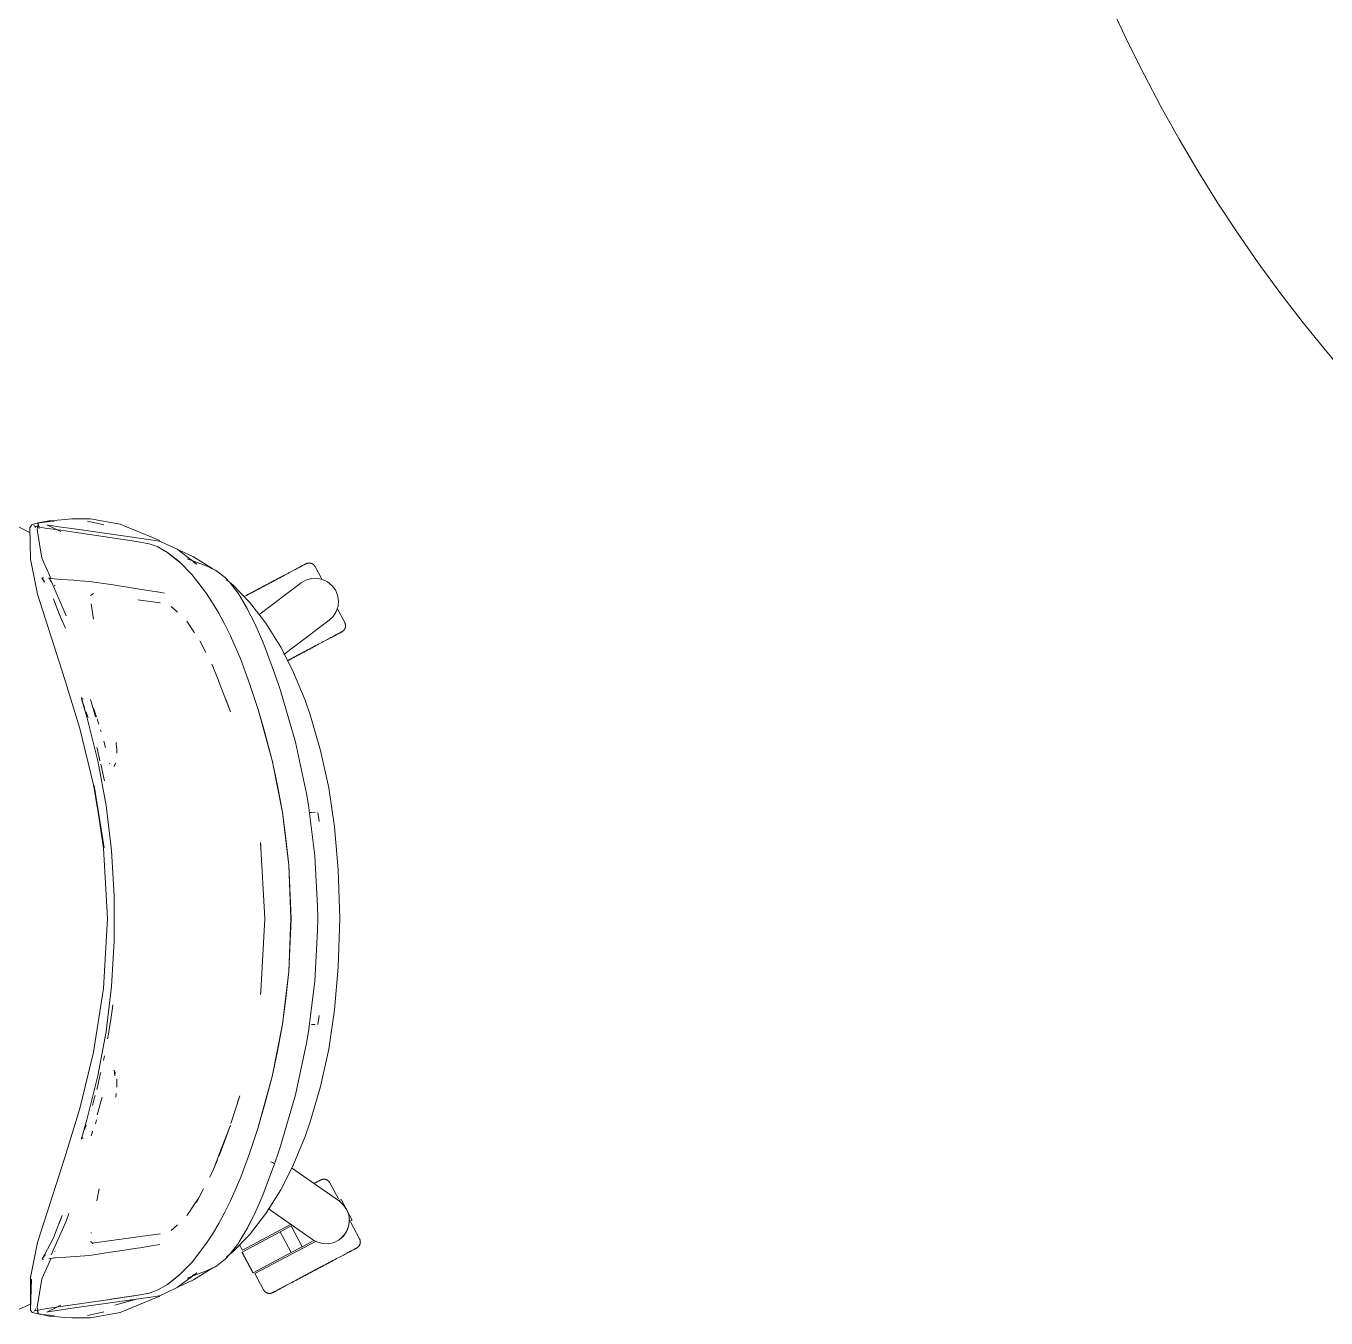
# Model space of a CAD drawing. Header units: millimetres. Extents: x 155927 to 295199, y -4084 to 97293.
# Drawn here: x 166023 to 166801, y 32938 to 33710 of the extents above; entities that cross this region are included whole.
import ezdxf

# ---------------------------------------------------------------- set-up
doc = ezdxf.new("R2010")
doc.units = ezdxf.units.MM
doc.header["$MEASUREMENT"] = 0
for name, color, linetype, lineweight in [('A-DOOR', 4, 'CONTINUOUS', 9), ('G-IMPT', 8, 'CONTINUOUS', 9), ('I-FURN', 8, 'CONTINUOUS', 9)]:
    doc.layers.add(name, color=color, linetype=linetype, lineweight=lineweight)

msp = doc.modelspace()

# ---------------------------------------------------------------- linework, layer by layer
at = {"layer": 'A-DOOR'}
msp.add_arc((167502.45, 34095.61), 910, 180, 270, dxfattribs=at)
at = {"layer": 'G-IMPT'}
for p, q in [((166026.81, 33412.04), (166026.44, 33411.54)), ((166027.35, 33412.36), (166026.81, 33412.04)), ((166027.35, 33412.36), (166029.21, 33412.91)), ((166032.49, 33413.45), (166029.21, 33412.91)), ((166030.81, 33412.85), (166030.13, 33409.27)), ((166032.9, 33413.7), (166030.58, 33413.26)), ((166031.3, 33409.98), (166030.58, 33413.26)), ((166031.3, 33409.98), (166030.81, 33412.85)), ((166032.49, 33413.45), (166033.1, 33413.52)), ((166037.15, 33414.52), (166032.9, 33413.7)), ((166033.1, 33413.52), (166037.79, 33414.04)), ((166035.91, 33412.12), (166044.32, 33408.13)), ((166035.91, 33412.12), (166036.78, 33411.98)), ((166041.8, 33411.15), (166036.78, 33411.98)), ((166037.62, 33414.56), (166037.15, 33414.52)), ((166037.62, 33414.56), (166046.95, 33415.36)), ((166037.79, 33414.04), (166040.38, 33414.25)), ((166046.95, 33415.36), (166050.9, 33415.7)), ((166055.07, 33415.7), (166050.9, 33415.7)), ((166062.04, 33415.68), (166055.07, 33415.7)), ((166060.17, 33414.27), (166069.48, 33412.22)), ((166062.04, 33415.68), (166079.73, 33412.44)), ((166069.48, 33412.22), (166070.06, 33412.07)), ((166079.73, 33412.44), (166083.59, 33410.84)), ((166025.89, 33407.32), (166017.99, 33411.46)), ((166025.83, 33410.51), (166026.44, 33411.54)), ((166026.21, 33391.52), (166025.83, 33410.51)), ((166026.31, 33410.92), (166026.44, 33411.54)), ((166026.31, 33410.92), (166026.41, 33411.47)), ((166026.44, 33411.54), (166026.41, 33411.47)), ((166028.7, 33411.32), (166028.2, 33411.71)), ((166029.3, 33411.15), (166028.2, 33411.71)), ((166029.3, 33411.15), (166028.67, 33411.32)), ((166028.67, 33411.32), (166034.94, 33410.21)), ((166028.7, 33411.32), (166029.02, 33410.78)), ((166029.1, 33410.28), (166029.02, 33410.78)), ((166032.84, 33392.22), (166030.13, 33409.27)), ((166034.94, 33410.21), (166042.79, 33409.1)), ((166041.8, 33411.15), (166043.1, 33410.93)), ((166042.79, 33409.1), (166073.67, 33404.55)), ((166053.76, 33409.49), (166043.1, 33410.93)), ((166053.76, 33409.49), (166100.98, 33402.82)), ((166073.67, 33404.55), (166089.44, 33402.15)), ((166086.96, 33409.45), (166083.59, 33410.84)), ((166103.41, 33402.66), (166086.96, 33409.45)), ((166097.11, 33400.85), (166089.44, 33402.15)), ((166097.11, 33400.85), (166101.9, 33399.1)), ((166100.98, 33402.82), (166103.97, 33402.17)), ((166102.32, 33398.89), (166101.9, 33399.1)), ((166108.15, 33395.6), (166102.32, 33398.89)), ((166107.33, 33400.6), (166103.97, 33402.17)), ((166107.33, 33400.6), (166113.85, 33397.56)), ((166125.56, 33388.62), (166113.85, 33397.56)), ((166115.04, 33396.89), (166123.67, 33392.91)), ((166026.21, 33391.52), (166030.41, 33370.57)), ((166032.84, 33392.22), (166038.45, 33379.87)), ((166108.15, 33395.6), (166115.12, 33390.18)), ((166115.33, 33389.88), (166108.38, 33395.27)), ((166108.38, 33395.27), (166111.76, 33392.68)), ((166115.33, 33389.88), (166111.76, 33392.68)), ((166122.86, 33382.28), (166115.12, 33390.18)), ((166119.9, 33391.85), (166131.81, 33387.35)), ((166125.56, 33388.62), (166123.53, 33389.78)), ((166123.67, 33392.91), (166135.12, 33385.79)), ((166122.86, 33382.28), (166130.88, 33371.84)), ((166134.04, 33386.27), (166131.81, 33387.35)), ((166136.47, 33385.1), (166134.04, 33386.27)), ((166137.61, 33384.48), (166136.47, 33385.1)), ((166137.61, 33384.48), (166142.47, 33380.62)), ((166032.98, 33380.4), (166033.05, 33380.42)), ((166032.98, 33380.4), (166034.57, 33377.93)), ((166033.92, 33380.69), (166033.05, 33380.42)), ((166034.57, 33377.93), (166033.05, 33380.42)), ((166033.05, 33380.42), (166034.53, 33377.95)), ((166037.91, 33380.1), (166037.19, 33380.39)), ((166037.19, 33380.39), (166038.95, 33377.72)), ((166037.91, 33380.1), (166037.92, 33380.1)), ((166040.3, 33379.8), (166037.92, 33380.1)), ((166038.95, 33377.72), (166047.38, 33357.74)), ((166040.3, 33379.8), (166040.38, 33379.8)), ((166044.26, 33379.5), (166040.38, 33379.8)), ((166040.4, 33376), (166040.84, 33375.73)), ((166052.12, 33378.94), (166044.26, 33379.5)), ((166053.1, 33378.87), (166052.12, 33378.94)), ((166061.35, 33378.25), (166053.1, 33378.87)), ((166061.35, 33378.25), (166061.43, 33378.24)), ((166075.5, 33376.21), (166061.43, 33378.24)), ((166075.5, 33376.21), (166088.85, 33374.09)), ((166088.85, 33374.09), (166089.36, 33374.01)), ((166089.97, 33373.92), (166089.36, 33374.01)), ((166089.97, 33373.92), (166101.7, 33372.11)), ((166142.47, 33380.62), (166145.37, 33377.6)), ((166147.04, 33376.18), (166143.37, 33379.18)), ((166145.37, 33377.6), (166150.08, 33371.47)), ((166147.04, 33376.18), (166157, 33365.88)), ((166046.4, 33320.33), (166030.41, 33370.57)), ((166043.09, 33359.38), (166039.83, 33367.85)), ((166062.09, 33369.86), (166063.73, 33371.14)), ((166090.27, 33367.24), (166103.63, 33365.46)), ((166101.7, 33372.11), (166102.17, 33372.04)), ((166104.15, 33371.62), (166102.17, 33372.04)), ((166103.63, 33365.46), (166103.16, 33365.6)), ((166106.31, 33371.16), (166104.15, 33371.62)), ((166131.04, 33371.59), (166130.88, 33371.84)), ((166134.93, 33365.49), (166131.04, 33371.59)), ((166134.93, 33365.49), (166138.7, 33359.26)), ((166150.08, 33371.47), (166150.95, 33370.18)), ((166155.68, 33362.18), (166150.95, 33370.18)), ((166166.8, 33353.28), (166157, 33365.88)), ((166045.11, 33354.48), (166043.08, 33359.59)), ((166043.08, 33359.59), (166045.11, 33354.47)), ((166043.09, 33359.38), (166045.11, 33354.48)), ((166062.44, 33364.91), (166063.84, 33355.75)), ((166062.44, 33364.91), (166062.48, 33364.56)), ((166114.13, 33359.96), (166110.22, 33363.3)), ((166142.26, 33352.47), (166138.7, 33359.26)), ((166155.99, 33361.58), (166155.68, 33362.18)), ((166155.99, 33361.58), (166159.99, 33353.57)), ((166044.11, 33357), (166047.16, 33350.29)), ((166120.4, 33353.33), (166119.65, 33354.43)), ((166120.4, 33353.33), (166123.9, 33348.19)), ((166142.26, 33352.47), (166145.65, 33345.74)), ((166160.21, 33353.13), (166159.99, 33353.57)), ((166160.21, 33353.13), (166164.98, 33342.17)), ((166175.78, 33338.99), (166166.8, 33353.28)), ((166123.9, 33348.19), (166124.29, 33347.62)), ((166127.43, 33342.72), (166130.97, 33335.75)), ((166151.83, 33331.52), (166145.65, 33345.74)), ((166164.98, 33342.17), (166166.46, 33338.49)), ((166172.06, 33323.42), (166166.46, 33338.49)), ((166182.87, 33325.21), (166175.78, 33338.99)), ((166138.32, 33319.56), (166134.6, 33328.88)), ((166134.6, 33328.88), (166135.6, 33326.64)), ((166157.29, 33316.64), (166151.83, 33331.52)), ((166055.58, 33290.35), (166046.4, 33320.33)), ((166138.99, 33317.83), (166138.32, 33319.56)), ((166172.06, 33323.42), (166174.4, 33316.59)), ((166190.39, 33307.24), (166182.87, 33325.21)), ((166145.7, 33300.38), (166138.99, 33317.83)), ((166157.29, 33316.64), (166162.3, 33301.72)), ((166175.59, 33312.99), (166174.4, 33316.59)), ((166175.59, 33312.99), (166184.54, 33282.16)), ((166056.54, 33308.52), (166056.67, 33308.77)), ((166059.81, 33297.3), (166056.54, 33308.52)), ((166059.81, 33297.3), (166056.69, 33308.12)), ((166056.75, 33307.83), (166056.69, 33308.12)), ((166059.81, 33297.3), (166056.75, 33307.83)), ((166057.63, 33307.98), (166057.02, 33308.37)), ((166057.63, 33307.98), (166057.42, 33308.13)), ((166058.08, 33304.05), (166057.69, 33305.12)), ((166058.43, 33303.08), (166058.08, 33304.05)), ((166065, 33297.3), (166061.97, 33307.73)), ((166145.7, 33300.38), (166142.98, 33307.81)), ((166190.39, 33307.24), (166193.46, 33298.5)), ((166059.42, 33300.33), (166059.7, 33299.53)), ((166060.44, 33297.3), (166059.7, 33299.53)), ((166066.36, 33270.98), (166059.81, 33297.3)), ((166060.44, 33297.3), (166060.59, 33296.84)), ((166063.88, 33302.48), (166064.64, 33300.32)), ((166064.89, 33299.6), (166064.64, 33300.32)), ((166064.89, 33299.6), (166065.66, 33297.29)), ((166066.04, 33296.16), (166066.29, 33295.38)), ((166066.29, 33295.38), (166067.08, 33292.89)), ((166166.03, 33288.47), (166162.25, 33301.63)), ((166170.68, 33271.22), (166162.25, 33301.63)), ((166170.68, 33271.22), (166162.3, 33301.72)), ((166193.46, 33298.5), (166199.63, 33277.26)), ((166055.58, 33290.35), (166063.89, 33256.67)), ((166068.07, 33289.59), (166068.4, 33288.47)), ((166166.03, 33288.47), (166170.68, 33271.22)), ((166069.98, 33282.8), (166070.97, 33278.94)), ((166069.98, 33282.8), (166070.37, 33281.27)), ((166077.4, 33281.45), (166077.37, 33281.93)), ((166077.67, 33277.74), (166077.4, 33281.45)), ((166191.2, 33251.37), (166184.54, 33282.16)), ((166066.12, 33277.72), (166065.78, 33279)), ((166067.68, 33270.97), (166066.12, 33277.72)), ((166077.67, 33277.74), (166077.77, 33276.37)), ((166077.78, 33275.67), (166077.77, 33276.37)), ((166199.63, 33277.26), (166204.45, 33254.9)), ((166066.36, 33270.98), (166071.29, 33244.32)), ((166069.84, 33261.57), (166068.13, 33268.99)), ((166073.57, 33269.18), (166073.44, 33269.59)), ((166076.24, 33267.58), (166076.93, 33269.53)), ((166076.24, 33267.58), (166076.46, 33268.63)), ((166176.85, 33240.1), (166170.64, 33271.34)), ((166170.64, 33271.34), (166176.85, 33240.17)), ((166170.68, 33271.22), (166173.76, 33256.2)), ((166063.89, 33256.67), (166070.15, 33218.93)), ((166070.31, 33258.94), (166069.84, 33261.57)), ((166069.89, 33218.75), (166064.16, 33256.29)), ((166070.15, 33218.93), (166064.16, 33256.29)), ((166176.85, 33240.1), (166173.76, 33256.2)), ((166192.39, 33244.45), (166191.2, 33251.37)), ((166207.94, 33231.48), (166204.45, 33254.9)), ((166071.29, 33244.32), (166074.59, 33217.4)), ((166196.2, 33214.28), (166192.39, 33244.45)), ((166180.68, 33208.58), (166176.85, 33240.17)), ((166178.8, 33224.62), (166176.85, 33240.1)), ((166180.64, 33208.54), (166176.85, 33240.1)), ((166192.94, 33240.09), (166194.18, 33240.14)), ((166196.28, 33240.21), (166194.18, 33240.14)), ((166196.28, 33240.21), (166196.17, 33240.21)), ((166198.04, 33240.18), (166198.69, 33234.77)), ((166198.12, 33238.53), (166198.69, 33234.77)), ((166210.2, 33205.91), (166207.94, 33231.48)), ((166069.89, 33218.75), (166072.25, 33176.77)), ((166163.64, 33222.04), (166163.68, 33221.8)), ((166166.19, 33176.77), (166163.68, 33222.11)), ((166163.68, 33222.11), (166163.91, 33220.49)), ((166163.91, 33220.49), (166163.68, 33221.8)), ((166178.8, 33224.62), (166180.64, 33208.54)), ((166076.24, 33190.33), (166074.59, 33217.4)), ((166197.82, 33184.08), (166196.2, 33214.28)), ((166180.64, 33208.54), (166181.31, 33193.65)), ((166180.64, 33208.54), (166181.78, 33176.77)), ((166182.01, 33176.77), (166180.68, 33208.58)), ((166211.05, 33176.77), (166210.2, 33205.91)), ((166076.24, 33163.21), (166076.24, 33190.33)), ((166181.31, 33193.65), (166181.78, 33176.77)), ((166197.82, 33184.08), (166197.91, 33176.77)), ((166069.89, 33134.78), (166072.25, 33176.77)), ((166166.24, 33176.77), (166163.91, 33133.04)), ((166166.19, 33176.77), (166163.91, 33133.04)), ((166180.64, 33144.99), (166181.78, 33176.77)), ((166180.68, 33144.95), (166182.01, 33176.77)), ((166181.31, 33159.88), (166181.78, 33176.77)), ((166197.82, 33169.45), (166197.91, 33176.77)), ((166210.2, 33147.62), (166211.05, 33176.77)), ((166076.24, 33163.21), (166074.59, 33136.13)), ((166197.82, 33169.45), (166196.2, 33139.25)), ((166181.31, 33159.88), (166180.64, 33144.99)), ((166180.64, 33144.99), (166176.85, 33113.44)), ((166180.68, 33144.95), (166176.85, 33113.36)), ((166180.64, 33144.99), (166178.8, 33128.91)), ((166207.94, 33122.05), (166210.2, 33147.62)), ((166063.89, 33096.86), (166069.89, 33134.78)), ((166071.29, 33109.22), (166074.59, 33136.13)), ((166163.91, 33133.04), (166163.65, 33131.26)), ((166163.91, 33133.04), (166163.68, 33131.73)), ((166196.2, 33139.25), (166192.39, 33109.08)), ((166075.2, 33123.37), (166075.39, 33125.03)), ((166163.64, 33131.49), (166163.68, 33131.73)), ((166176.85, 33113.44), (166178.8, 33128.91)), ((166073.91, 33114.84), (166075.2, 33123.37)), ((166198.04, 33113.35), (166198.69, 33118.77)), ((166204.45, 33098.63), (166207.94, 33122.05)), ((166066.36, 33082.55), (166071.29, 33109.22)), ((166073.06, 33109.22), (166072.81, 33107.59)), ((166073.91, 33114.84), (166073.06, 33109.22)), ((166170.68, 33082.31), (166176.85, 33113.44)), ((166170.68, 33082.31), (166176.85, 33113.36)), ((166176.85, 33113.44), (166173.76, 33097.33)), ((166192.39, 33109.08), (166191.2, 33102.16)), ((166194.18, 33113.39), (166196.28, 33113.32)), ((166196.28, 33113.32), (166196.17, 33113.32)), ((166072.26, 33104.69), (166072.81, 33107.59)), ((166184.54, 33071.37), (166191.2, 33102.16)), ((166063.89, 33096.86), (166055.58, 33063.18)), ((166070.33, 33094.58), (166069.8, 33091.77)), ((166170.68, 33082.31), (166173.76, 33097.33)), ((166199.63, 33076.27), (166204.45, 33098.63)), ((166076.46, 33084.91), (166076.24, 33085.95)), ((166076.24, 33085.95), (166076.93, 33084)), ((166066.36, 33082.55), (166059.81, 33056.23)), ((166066.12, 33075.81), (166067.68, 33082.56)), ((166068.13, 33084.54), (166067.68, 33082.56)), ((166076.46, 33084.91), (166076.49, 33082.6)), ((166076.5, 33082.74), (166076.49, 33082.6)), ((166077.78, 33080.9), (166077.69, 33075.84)), ((166077.69, 33075.84), (166077.78, 33078.11)), ((166077.78, 33080.9), (166077.78, 33078.11)), ((166170.68, 33082.31), (166162.25, 33051.9)), ((166170.68, 33082.31), (166162.3, 33051.81)), ((166166.03, 33065.06), (166170.68, 33082.31)), ((166064.51, 33069.65), (166064.82, 33070.79)), ((166064.82, 33070.79), (166064.87, 33070.97)), ((166066.12, 33075.81), (166065.79, 33074.51)), ((166077.38, 33072.05), (166077.17, 33069.95)), ((166151.23, 33070.62), (166145.98, 33054.14)), ((166151.23, 33070.62), (166150.15, 33067.19)), ((166184.54, 33071.37), (166175.59, 33040.54)), ((166193.46, 33055.03), (166199.63, 33076.27)), ((166046.4, 33033.21), (166055.58, 33063.18)), ((166063.39, 33065.66), (166063.18, 33064.97)), ((166064.51, 33069.65), (166063.39, 33065.66)), ((166066.09, 33059.33), (166069.02, 33069.8)), ((166166.03, 33065.06), (166162.25, 33051.9)), ((166059.81, 33056.23), (166056.74, 33045.8)), ((166065.65, 33056.24), (166064.92, 33054.02)), ((166193.46, 33055.03), (166190.39, 33046.29)), ((166058.65, 33051.03), (166058.41, 33050.37)), ((166058.65, 33051.03), (166059.39, 33053.13)), ((166062.94, 33048.48), (166062.32, 33046.82)), ((166062.94, 33048.48), (166063.31, 33049.49)), ((166145.7, 33053.15), (166138.88, 33034.74)), ((166145.7, 33053.15), (166138.99, 33035.7)), ((166162.3, 33051.81), (166157.29, 33036.89)), ((166056.54, 33045.01), (166056.6, 33045.23)), ((166056.63, 33044.77), (166056.54, 33045.01)), ((166056.6, 33045.23), (166056.67, 33045.53)), ((166056.67, 33045.53), (166056.74, 33045.8)), ((166057.63, 33045.55), (166057.02, 33045.16)), ((166057.63, 33045.55), (166057.42, 33045.4)), ((166175.59, 33040.54), (166174.4, 33036.94)), ((166190.39, 33046.29), (166182.87, 33028.32)), ((166046.4, 33033.21), (166030.41, 32982.96)), ((166135.6, 33026.89), (166138.32, 33033.97)), ((166135.6, 33026.89), (166137.91, 33032.34)), ((166138.99, 33035.7), (166138.32, 33033.97)), ((166151.83, 33022.01), (166157.29, 33036.89)), ((166170.76, 33030.79), (166169.71, 33031.21)), ((166169.71, 33031.21), (166170.3, 33030.99)), ((166171.99, 33030), (166174.4, 33036.94)), ((166133.4, 33022.05), (166135.6, 33026.89)), ((166166.46, 33015.04), (166172.03, 33030)), ((166170.76, 33030.79), (166170.3, 33030.99)), ((166170.76, 33030.79), (166171.41, 33030.51)), ((166170.76, 33030.79), (166171.59, 33030.41)), ((166171.41, 33030.51), (166171.59, 33030.41)), ((166172, 33030.14), (166171.59, 33030.41)), ((166171.59, 33030.41), (166171.98, 33030.18)), ((166172, 33030.14), (166171.98, 33030.18)), ((166172, 33030.14), (166171.99, 33030)), ((166172.03, 33030), (166172, 33030.14)), ((166175.78, 33014.54), (166182.87, 33028.32)), ((166151.83, 33022.01), (166145.65, 33007.79)), ((166067.12, 33015.09), (166065.71, 33007.84)), ((166126.85, 33009.67), (166124.29, 33005.92)), ((166129.53, 33015), (166125.34, 33006.9)), ((166126.85, 33009.67), (166125.34, 33006.9)), ((166142.26, 33001.06), (166145.65, 33007.79)), ((166160.21, 33000.4), (166164.98, 33011.36)), ((166164.98, 33011.36), (166166.46, 33015.04)), ((166166.8, 33000.25), (166175.78, 33014.54)), ((166049.13, 33000.37), (166047.38, 32995.79)), ((166120.4, 33000.2), (166119.65, 32999.1)), ((166123.9, 33005.34), (166120.4, 33000.2)), ((166124.29, 33005.92), (166123.9, 33005.34)), ((166142.26, 33001.06), (166138.7, 32994.27)), ((166160.21, 33000.4), (166155.68, 32991.35)), ((166159.99, 32999.96), (166155.68, 32991.35)), ((166160.21, 33000.4), (166155.99, 32991.95)), ((166166.8, 33000.25), (166157, 32987.65)), ((166159.99, 32999.96), (166160.21, 33000.4)), ((166047.38, 32995.79), (166038.46, 32975.63)), ((166039.83, 32985.68), (166043.09, 32994.15)), ((166045.11, 32999.05), (166043.08, 32993.94)), ((166043.08, 32993.94), (166044.48, 32997.48)), ((166043.09, 32994.15), (166045.11, 32999.05)), ((166114.13, 32993.57), (166110.22, 32990.23)), ((166134.93, 32988.04), (166138.7, 32994.27)), ((166039.83, 32985.68), (166034.55, 32975.57)), ((166062.44, 32988.62), (166062.48, 32988.97)), ((166090.27, 32986.29), (166062.94, 32982.56)), ((166090.27, 32986.29), (166103.63, 32988.07)), ((166103.63, 32988.07), (166103.16, 32987.93)), ((166134.93, 32988.04), (166131.04, 32981.94)), ((166147.04, 32977.35), (166157, 32987.65)), ((166155.68, 32991.35), (166150.95, 32983.35)), ((166155.68, 32991.35), (166155.99, 32991.95)), ((166030.41, 32982.96), (166026.21, 32962.01)), ((166040.84, 32977.8), (166040.4, 32977.53)), ((166061.43, 32975.29), (166076.64, 32977.5)), ((166062.09, 32983.67), (166063.65, 32982.43)), ((166062.94, 32982.56), (166063.2, 32982.51)), ((166063.44, 32982.47), (166063.2, 32982.51)), ((166076.64, 32977.5), (166078.19, 32977.75)), ((166078.19, 32977.75), (166089.97, 32979.61)), ((166091.63, 32979.88), (166089.97, 32979.61)), ((166098.46, 32980.94), (166091.63, 32979.88)), ((166098.46, 32980.94), (166103.54, 32981.68)), ((166122.86, 32971.25), (166130.88, 32981.69)), ((166130.88, 32981.69), (166131.04, 32981.94)), ((166143.37, 32974.35), (166147.04, 32977.35)), ((166145.37, 32975.93), (166150.08, 32982.06)), ((166150.08, 32982.06), (166150.95, 32983.35)), ((166032.84, 32961.31), (166038.43, 32973.6)), ((166033.2, 32973.12), (166033.17, 32973.28)), ((166033.2, 32973.12), (166035.05, 32975.82)), ((166033.2, 32973.12), (166034.55, 32975.57)), ((166033.23, 32972.99), (166033.2, 32973.12)), ((166033.92, 32972.84), (166033.23, 32972.99)), ((166037.19, 32973.15), (166037.96, 32973.43)), ((166038.02, 32973.45), (166037.96, 32973.43)), ((166040.48, 32973.73), (166038.02, 32973.45)), ((166040.48, 32973.73), (166040.85, 32973.78)), ((166044.26, 32974.03), (166040.85, 32973.78)), ((166044.26, 32974.03), (166053.1, 32974.66)), ((166061.35, 32975.28), (166053.1, 32974.66)), ((166061.43, 32975.29), (166061.35, 32975.28)), ((166115.12, 32963.35), (166122.86, 32971.25)), ((166136.47, 32968.43), (166137.61, 32969.05)), ((166137.61, 32969.05), (166142.47, 32972.91)), ((166145.37, 32975.93), (166142.47, 32972.91)), ((166026.65, 32961.12), (166026.07, 32942.68)), ((166026.21, 32962.01), (166026.17, 32943.14)), ((166026.65, 32961.12), (166026.17, 32943.14)), ((166032.84, 32961.31), (166030.13, 32944.26)), ((166115.12, 32963.35), (166108.15, 32957.93)), ((166108.38, 32958.26), (166115.33, 32963.66)), ((166115.33, 32963.66), (166111.76, 32960.85)), ((166125.56, 32964.91), (166113.91, 32955.99)), ((166119.9, 32961.68), (166131.81, 32966.19)), ((166125.56, 32964.91), (166122.81, 32963.34)), ((166135.12, 32967.74), (166123.67, 32960.62)), ((166134.04, 32967.26), (166131.81, 32966.19)), ((166136.47, 32968.43), (166134.04, 32967.26)), ((166135.12, 32967.74), (166135.88, 32968.24)), ((166101.9, 32954.43), (166097.11, 32952.68)), ((166101.9, 32954.43), (166102.32, 32954.64)), ((166108.15, 32957.93), (166102.32, 32954.64)), ((166113.91, 32955.99), (166107.33, 32952.93)), ((166108.38, 32958.26), (166111.76, 32960.85)), ((166123.67, 32960.62), (166115.04, 32956.64)), ((166018.01, 32942.55), (166026.18, 32946.11)), ((166073.67, 32948.98), (166042.79, 32944.43)), ((166053.76, 32944.04), (166100.98, 32950.71)), ((166073.67, 32948.98), (166088.86, 32951.31)), ((166074.27, 32949.08), (166089.44, 32951.38)), ((166074.27, 32949.08), (166088.86, 32951.31)), ((166076.55, 32945.59), (166089.5, 32949.09)), ((166076.55, 32945.59), (166088.44, 32948.94)), ((166103.41, 32950.87), (166086.96, 32944.08)), ((166097.11, 32952.68), (166089.44, 32951.38)), ((166100.98, 32950.71), (166103.97, 32951.36)), ((166107.33, 32952.93), (166103.97, 32951.36)), ((166026.04, 32942.56), (166026.23, 32943.42)), ((166026.04, 32942.56), (166026.44, 32941.99)), ((166026.07, 32942.68), (166026.17, 32943.14)), ((166026.17, 32943.14), (166026.21, 32943.31)), ((166026.23, 32943.42), (166026.21, 32943.31)), ((166026.81, 32941.49), (166026.44, 32941.99)), ((166026.81, 32941.49), (166027.35, 32941.17)), ((166029.21, 32940.62), (166027.35, 32941.17)), ((166029.3, 32942.38), (166028.2, 32941.82)), ((166028.7, 32942.21), (166028.2, 32941.82)), ((166028.67, 32942.21), (166034.94, 32943.32)), ((166029.3, 32942.38), (166028.67, 32942.21)), ((166029.02, 32942.75), (166028.7, 32942.21)), ((166029.02, 32942.75), (166029.1, 32943.25)), ((166032.49, 32940.09), (166029.21, 32940.62)), ((166030.81, 32940.68), (166030.13, 32944.26)), ((166030.81, 32940.68), (166030.19, 32944.22)), ((166030.19, 32944.22), (166030.58, 32940.27)), ((166032.9, 32939.83), (166030.58, 32940.27)), ((166032.49, 32940.09), (166033.1, 32940.01)), ((166032.9, 32939.83), (166037.15, 32939.01)), ((166037.79, 32939.49), (166033.1, 32940.01)), ((166042.79, 32944.43), (166034.94, 32943.32)), ((166044.34, 32945.41), (166035.91, 32941.41)), ((166035.91, 32941.41), (166036.78, 32941.55)), ((166036.78, 32941.55), (166041.8, 32942.38)), ((166037.62, 32938.97), (166037.15, 32939.01)), ((166046.95, 32938.17), (166037.62, 32938.97)), ((166037.79, 32939.49), (166040.38, 32939.28)), ((166041.8, 32942.38), (166043.1, 32942.6)), ((166053.76, 32944.04), (166043.1, 32942.6)), ((166046.95, 32938.17), (166050.9, 32937.83)), ((166050.9, 32937.83), (166055.07, 32937.83)), ((166062.04, 32937.86), (166055.07, 32937.83)), ((166060.17, 32939.27), (166069.48, 32941.31)), ((166062.04, 32937.86), (166079.73, 32941.09)), ((166069.48, 32941.31), (166070.06, 32941.46)), ((166079.73, 32941.09), (166083.59, 32942.69)), ((166086.96, 32944.08), (166083.59, 32942.69))]:
    msp.add_line(p, q, dxfattribs=at)
at = {"layer": 'I-FURN'}
for p, q in [((166190.5, 33388.64), (166190.32, 33388.54)), ((166190.41, 33388.59), (166190.57, 33388.68)), ((166190.64, 33388.72), (166190.5, 33388.64)), ((166190.57, 33388.68), (166190.69, 33388.74)), ((166190.74, 33388.77), (166190.64, 33388.72)), ((166190.69, 33388.74), (166190.78, 33388.79)), ((166190.8, 33388.8), (166190.74, 33388.77)), ((166190.78, 33388.79), (166190.82, 33388.81)), ((166190.82, 33388.81), (166190.8, 33388.8)), ((166190.82, 33388.81), (166190.97, 33388.88)), ((166190.82, 33388.81), (166190.82, 33388.81)), ((166190.97, 33388.88), (166191.11, 33388.95)), ((166191.11, 33388.95), (166191.26, 33389.01)), ((166191.26, 33389.01), (166191.41, 33389.07)), ((166191.41, 33389.07), (166191.57, 33389.12)), ((166191.57, 33389.12), (166191.72, 33389.16)), ((166191.72, 33389.16), (166191.88, 33389.2)), ((166191.88, 33389.2), (166192.04, 33389.23)), ((166192.04, 33389.23), (166192.2, 33389.25)), ((166192.2, 33389.25), (166192.36, 33389.27)), ((166192.36, 33389.27), (166192.52, 33389.28)), ((166192.52, 33389.28), (166192.68, 33389.28)), ((166192.68, 33389.28), (166192.84, 33389.28)), ((166192.84, 33389.28), (166193, 33389.27)), ((166193, 33389.27), (166193.16, 33389.26)), ((166193.16, 33389.26), (166193.32, 33389.24)), ((166193.32, 33389.24), (166193.48, 33389.21)), ((166193.48, 33389.21), (166193.64, 33389.18)), ((166193.64, 33389.18), (166193.8, 33389.14)), ((166193.8, 33389.14), (166193.95, 33389.09)), ((166193.95, 33389.09), (166194.1, 33389.04)), ((166194.1, 33389.04), (166194.25, 33388.98)), ((166194.25, 33388.98), (166194.4, 33388.91)), ((166194.4, 33388.91), (166194.55, 33388.84)), ((166194.55, 33388.84), (166194.69, 33388.77)), ((166194.69, 33388.77), (166194.83, 33388.69)), ((166194.83, 33388.69), (166194.96, 33388.6)), ((166175.22, 33380.52), (166176.15, 33381.01)), ((166176.64, 33381.27), (166175.72, 33380.78)), ((166176.15, 33381.01), (166177.05, 33381.49)), ((166177.53, 33381.75), (166176.64, 33381.27)), ((166177.05, 33381.49), (166177.94, 33381.96)), ((166178.41, 33382.21), (166177.53, 33381.75)), ((166177.94, 33381.96), (166178.81, 33382.42)), ((166179.27, 33382.67), (166178.41, 33382.21)), ((166178.81, 33382.42), (166179.65, 33382.87)), ((166180.1, 33383.11), (166179.27, 33382.67)), ((166180.91, 33383.54), (166180.1, 33383.11)), ((166181.7, 33383.96), (166180.91, 33383.54)), ((166182.46, 33384.37), (166181.7, 33383.96)), ((166183.2, 33384.76), (166182.46, 33384.37)), ((166183.91, 33385.13), (166183.2, 33384.76)), ((166184.58, 33385.49), (166183.91, 33385.13)), ((166185.23, 33385.84), (166184.58, 33385.49)), ((166185.85, 33386.17), (166185.23, 33385.84)), ((166186.43, 33386.48), (166185.85, 33386.17)), ((166186.12, 33386.31), (166186.69, 33386.61)), ((166186.98, 33386.77), (166186.43, 33386.48)), ((166186.69, 33386.61), (166187.23, 33386.9)), ((166187.5, 33387.04), (166186.98, 33386.77)), ((166187.23, 33386.9), (166187.73, 33387.16)), ((166187.98, 33387.3), (166187.5, 33387.04)), ((166187.73, 33387.16), (166188.19, 33387.41)), ((166188.43, 33387.54), (166187.98, 33387.3)), ((166188.19, 33387.41), (166188.62, 33387.64)), ((166188.84, 33387.76), (166188.43, 33387.54)), ((166188.62, 33387.64), (166189.02, 33387.85)), ((166189.21, 33387.95), (166188.84, 33387.76)), ((166189.02, 33387.85), (166189.37, 33388.04)), ((166189.55, 33388.13), (166189.21, 33387.95)), ((166189.37, 33388.04), (166189.69, 33388.21)), ((166189.84, 33388.29), (166189.55, 33388.13)), ((166189.69, 33388.21), (166189.97, 33388.36)), ((166190.1, 33388.43), (166189.84, 33388.29)), ((166189.97, 33388.36), (166190.21, 33388.48)), ((166190.32, 33388.54), (166190.1, 33388.43)), ((166190.21, 33388.48), (166190.41, 33388.59)), ((166194.96, 33388.6), (166195.09, 33388.51)), ((166195.09, 33388.51), (166195.22, 33388.41)), ((166195.22, 33388.41), (166195.35, 33388.31)), ((166195.35, 33388.31), (166195.47, 33388.2)), ((166195.47, 33388.2), (166195.58, 33388.09)), ((166195.58, 33388.09), (166195.69, 33387.97)), ((166195.69, 33387.97), (166195.8, 33387.85)), ((166195.8, 33387.85), (166195.9, 33387.72)), ((166195.9, 33387.72), (166196, 33387.59)), ((166196, 33387.59), (166196.09, 33387.46)), ((166196.09, 33387.46), (166196.17, 33387.32)), ((166196.17, 33387.32), (166196.25, 33387.18)), ((166196.25, 33387.18), (166196.27, 33387.14)), ((166200.31, 33379.56), (166196.27, 33387.14)), ((166160.43, 33372.65), (166161.41, 33373.17)), ((166161.95, 33373.46), (166160.96, 33372.93)), ((166161.41, 33373.17), (166162.41, 33373.7)), ((166162.95, 33373.99), (166161.95, 33373.46)), ((166162.41, 33373.7), (166163.41, 33374.23)), ((166162.61, 33358.29), (166187.93, 33377.37)), ((166163.95, 33374.52), (166162.95, 33373.99)), ((166163.41, 33374.23), (166164.41, 33374.77)), ((166164.95, 33375.06), (166163.95, 33374.52)), ((166164.41, 33374.77), (166165.41, 33375.3)), ((166165.96, 33375.59), (166164.95, 33375.06)), ((166165.41, 33375.3), (166166.42, 33375.84)), ((166166.96, 33376.12), (166165.96, 33375.59)), ((166166.42, 33375.84), (166167.42, 33376.37)), ((166167.97, 33376.66), (166166.96, 33376.12)), ((166167.42, 33376.37), (166168.43, 33376.9)), ((166168.96, 33377.19), (166167.97, 33376.66)), ((166168.43, 33376.9), (166169.42, 33377.43)), ((166169.96, 33377.72), (166168.96, 33377.19)), ((166169.42, 33377.43), (166170.41, 33377.96)), ((166170.95, 33378.24), (166169.96, 33377.72)), ((166170.41, 33377.96), (166171.4, 33378.48)), ((166171.92, 33378.76), (166170.95, 33378.24)), ((166171.4, 33378.48), (166172.37, 33379)), ((166172.89, 33379.28), (166171.92, 33378.76)), ((166172.37, 33379), (166173.34, 33379.51)), ((166173.85, 33379.79), (166172.89, 33379.28)), ((166173.34, 33379.51), (166174.29, 33380.02)), ((166174.79, 33380.29), (166173.85, 33379.79)), ((166174.29, 33380.02), (166175.22, 33380.52)), ((166175.72, 33380.78), (166174.79, 33380.29)), ((166187.93, 33377.37), (166190.85, 33379.06)), ((166190.85, 33379.06), (166194.09, 33380)), ((166194.09, 33380), (166197.46, 33380.14)), ((166197.46, 33380.14), (166200.76, 33379.47)), ((166200.76, 33379.47), (166203.81, 33378.03)), ((166203.81, 33378.03), (166206.43, 33375.9)), ((166206.43, 33375.9), (166208.46, 33373.2)), ((166208.46, 33373.2), (166209.79, 33370.1)), ((166155.23, 33369.88), (166154.32, 33369.4)), ((166154.73, 33369.62), (166155.65, 33370.11)), ((166156.15, 33370.37), (166155.23, 33369.88)), ((166155.65, 33370.11), (166156.58, 33370.6)), ((166157.09, 33370.87), (166156.15, 33370.37)), ((166156.58, 33370.6), (166157.52, 33371.1)), ((166158.04, 33371.38), (166157.09, 33370.87)), ((166157.52, 33371.1), (166158.48, 33371.61)), ((166159, 33371.89), (166158.04, 33371.38)), ((166158.48, 33371.61), (166159.45, 33372.13)), ((166159.97, 33372.41), (166159, 33371.89)), ((166159.45, 33372.13), (166160.43, 33372.65)), ((166160.96, 33372.93), (166159.97, 33372.41)), ((166209.79, 33370.1), (166210.33, 33366.77)), ((166210.33, 33366.77), (166210.06, 33363.41)), ((166209, 33360.21), (166207.2, 33357.36)), ((166210.06, 33363.41), (166209, 33360.21)), ((166214.09, 33353.65), (166209.61, 33362.06)), ((166204.77, 33355.02), (166177.71, 33334.62)), ((166207.2, 33357.36), (166204.77, 33355.02)), ((166214.04, 33349.78), (166213.96, 33349.64)), ((166214.12, 33349.92), (166214.04, 33349.78)), ((166214.09, 33353.65), (166214.16, 33353.5)), ((166214.19, 33350.07), (166214.12, 33349.92)), ((166214.16, 33353.5), (166214.23, 33353.36)), ((166214.25, 33350.22), (166214.19, 33350.07)), ((166214.23, 33353.36), (166214.29, 33353.21)), ((166214.31, 33350.37), (166214.25, 33350.22)), ((166214.29, 33353.21), (166214.34, 33353.06)), ((166214.36, 33350.52), (166214.31, 33350.37)), ((166214.34, 33353.06), (166214.39, 33352.9)), ((166214.41, 33350.67), (166214.36, 33350.52)), ((166214.39, 33352.9), (166214.43, 33352.75)), ((166214.45, 33350.83), (166214.41, 33350.67)), ((166214.43, 33352.75), (166214.47, 33352.59)), ((166214.48, 33350.99), (166214.45, 33350.83)), ((166214.47, 33352.59), (166214.5, 33352.43)), ((166214.51, 33351.15), (166214.48, 33350.99)), ((166214.5, 33352.43), (166214.52, 33352.27)), ((166214.53, 33351.31), (166214.51, 33351.15)), ((166214.52, 33352.27), (166214.54, 33352.11)), ((166214.55, 33351.47), (166214.53, 33351.31)), ((166214.54, 33352.11), (166214.55, 33351.95)), ((166214.55, 33351.95), (166214.56, 33351.79)), ((166214.56, 33351.79), (166214.55, 33351.63)), ((166214.55, 33351.63), (166214.55, 33351.47)), ((166200.4, 33341.81), (166201.25, 33342.26)), ((166201.25, 33342.26), (166202.07, 33342.7)), ((166202.07, 33342.7), (166202.88, 33343.12)), ((166202.88, 33343.12), (166203.65, 33343.53)), ((166203.65, 33343.53), (166204.4, 33343.93)), ((166204.4, 33343.93), (166205.12, 33344.32)), ((166205.12, 33344.32), (166205.82, 33344.69)), ((166205.82, 33344.69), (166206.48, 33345.04)), ((166206.48, 33345.04), (166207.12, 33345.38)), ((166207.12, 33345.38), (166207.72, 33345.7)), ((166208.03, 33345.86), (166207.44, 33345.55)), ((166207.72, 33345.7), (166208.29, 33346)), ((166208.58, 33346.15), (166208.03, 33345.86)), ((166208.29, 33346), (166208.82, 33346.28)), ((166209.1, 33346.43), (166208.58, 33346.15)), ((166208.82, 33346.28), (166209.32, 33346.55)), ((166209.58, 33346.69), (166209.1, 33346.43)), ((166209.32, 33346.55), (166209.79, 33346.8)), ((166210.02, 33346.92), (166209.58, 33346.69)), ((166209.79, 33346.8), (166210.22, 33347.03)), ((166210.43, 33347.14), (166210.02, 33346.92)), ((166210.22, 33347.03), (166210.61, 33347.23)), ((166210.81, 33347.34), (166210.43, 33347.14)), ((166210.61, 33347.23), (166210.97, 33347.42)), ((166211.14, 33347.52), (166210.81, 33347.34)), ((166210.97, 33347.42), (166211.28, 33347.59)), ((166211.44, 33347.68), (166211.14, 33347.52)), ((166211.28, 33347.59), (166211.56, 33347.74)), ((166211.7, 33347.81), (166211.44, 33347.68)), ((166211.56, 33347.74), (166211.8, 33347.87)), ((166211.92, 33347.93), (166211.7, 33347.81)), ((166211.8, 33347.87), (166212.01, 33347.98)), ((166212.1, 33348.03), (166211.92, 33347.93)), ((166212.01, 33347.98), (166212.17, 33348.06)), ((166212.24, 33348.1), (166212.1, 33348.03)), ((166212.17, 33348.06), (166212.29, 33348.13)), ((166212.34, 33348.15), (166212.24, 33348.1)), ((166212.29, 33348.13), (166212.37, 33348.17)), ((166212.4, 33348.19), (166212.34, 33348.15)), ((166212.37, 33348.17), (166212.41, 33348.19)), ((166212.42, 33348.2), (166212.4, 33348.19)), ((166212.41, 33348.19), (166212.42, 33348.2)), ((166212.46, 33348.22), (166212.42, 33348.2)), ((166212.6, 33348.3), (166212.46, 33348.22)), ((166212.73, 33348.38), (166212.6, 33348.3)), ((166212.87, 33348.47), (166212.73, 33348.38)), ((166213, 33348.57), (166212.87, 33348.47)), ((166213.12, 33348.67), (166213, 33348.57)), ((166213.24, 33348.78), (166213.12, 33348.67)), ((166213.36, 33348.89), (166213.24, 33348.78)), ((166213.47, 33349), (166213.36, 33348.89)), ((166213.58, 33349.12), (166213.47, 33349)), ((166213.68, 33349.25), (166213.58, 33349.12)), ((166213.78, 33349.38), (166213.68, 33349.25)), ((166213.87, 33349.51), (166213.78, 33349.38)), ((166213.96, 33349.64), (166213.87, 33349.51)), ((166186.55, 33334.44), (166185.54, 33333.91)), ((166186.01, 33334.15), (166187.01, 33334.69)), ((166187.55, 33334.97), (166186.55, 33334.44)), ((166187.01, 33334.69), (166188.02, 33335.22)), ((166188.56, 33335.51), (166187.55, 33334.97)), ((166188.02, 33335.22), (166189.02, 33335.75)), ((166189.56, 33336.04), (166188.56, 33335.51)), ((166189.02, 33335.75), (166190.02, 33336.29)), ((166190.56, 33336.57), (166189.56, 33336.04)), ((166190.02, 33336.29), (166191.02, 33336.82)), ((166191.55, 33337.1), (166190.56, 33336.57)), ((166191.02, 33336.82), (166192.01, 33337.34)), ((166192.54, 33337.63), (166191.55, 33337.1)), ((166192.01, 33337.34), (166192.99, 33337.87)), ((166193.52, 33338.15), (166192.54, 33337.63)), ((166192.99, 33337.87), (166193.97, 33338.38)), ((166194.49, 33338.66), (166193.52, 33338.15)), ((166193.97, 33338.38), (166194.93, 33338.9)), ((166195.45, 33339.17), (166194.49, 33338.66)), ((166194.93, 33338.9), (166195.88, 33339.4)), ((166196.39, 33339.67), (166195.45, 33339.17)), ((166195.88, 33339.4), (166196.82, 33339.9)), ((166197.32, 33340.17), (166196.39, 33339.67)), ((166196.82, 33339.9), (166197.74, 33340.39)), ((166198.23, 33340.65), (166197.32, 33340.17)), ((166197.74, 33340.39), (166198.65, 33340.87)), ((166198.65, 33340.87), (166199.54, 33341.35)), ((166199.54, 33341.35), (166200.4, 33341.81)), ((166180.6, 33331.28), (166179.63, 33330.76)), ((166180.07, 33331), (166181.04, 33331.51)), ((166181.57, 33331.79), (166180.6, 33331.28)), ((166181.04, 33331.51), (166182.02, 33332.03)), ((166182.55, 33332.32), (166181.57, 33331.79)), ((166182.02, 33332.03), (166183.01, 33332.56)), ((166183.54, 33332.84), (166182.55, 33332.32)), ((166183.01, 33332.56), (166184, 33333.09)), ((166184.54, 33333.37), (166183.54, 33332.84)), ((166184, 33333.09), (166185, 33333.62)), ((166185.54, 33333.91), (166184.54, 33333.37)), ((166185, 33333.62), (166186.01, 33334.15)), ((166182.24, 33027.64), (166210.83, 33007.63)), ((166195.51, 33018.14), (166196.05, 33018.43)), ((166196.32, 33018.57), (166195.8, 33018.3)), ((166196.05, 33018.43), (166196.55, 33018.69)), ((166196.8, 33018.83), (166196.32, 33018.57)), ((166196.55, 33018.69), (166197.01, 33018.94)), ((166197.25, 33019.07), (166196.8, 33018.83)), ((166197.01, 33018.94), (166197.44, 33019.17)), ((166197.66, 33019.28), (166197.25, 33019.07)), ((166197.44, 33019.17), (166197.83, 33019.38)), ((166198.03, 33019.48), (166197.66, 33019.28)), ((166197.83, 33019.38), (166198.19, 33019.57)), ((166198.37, 33019.66), (166198.03, 33019.48)), ((166198.19, 33019.57), (166198.51, 33019.74)), ((166198.66, 33019.82), (166198.37, 33019.66)), ((166198.51, 33019.74), (166198.79, 33019.88)), ((166198.92, 33019.96), (166198.66, 33019.82)), ((166198.79, 33019.88), (166199.03, 33020.01)), ((166199.14, 33020.07), (166198.92, 33019.96)), ((166199.03, 33020.01), (166199.23, 33020.12)), ((166199.32, 33020.17), (166199.14, 33020.07)), ((166199.23, 33020.12), (166199.39, 33020.21)), ((166199.46, 33020.24), (166199.32, 33020.17)), ((166199.39, 33020.21), (166199.51, 33020.27)), ((166199.56, 33020.3), (166199.46, 33020.24)), ((166199.51, 33020.27), (166199.6, 33020.31)), ((166199.62, 33020.33), (166199.56, 33020.3)), ((166199.6, 33020.31), (166199.64, 33020.34)), ((166199.64, 33020.34), (166199.62, 33020.33)), ((166199.64, 33020.34), (166199.79, 33020.41)), ((166199.64, 33020.34), (166199.64, 33020.34)), ((166199.79, 33020.41), (166199.93, 33020.48)), ((166199.93, 33020.48), (166200.08, 33020.54)), ((166200.08, 33020.54), (166200.23, 33020.6)), ((166200.23, 33020.6), (166200.39, 33020.64)), ((166200.39, 33020.64), (166200.54, 33020.69)), ((166200.54, 33020.69), (166200.7, 33020.72)), ((166200.7, 33020.72), (166200.86, 33020.75)), ((166200.86, 33020.75), (166201.02, 33020.78)), ((166201.02, 33020.78), (166201.18, 33020.8)), ((166201.18, 33020.8), (166201.34, 33020.81)), ((166201.34, 33020.81), (166201.5, 33020.81)), ((166201.5, 33020.81), (166201.66, 33020.81)), ((166201.66, 33020.81), (166201.82, 33020.8)), ((166201.82, 33020.8), (166201.98, 33020.79)), ((166201.98, 33020.79), (166202.14, 33020.76)), ((166202.14, 33020.76), (166202.3, 33020.74)), ((166202.3, 33020.74), (166202.46, 33020.7)), ((166202.46, 33020.7), (166202.61, 33020.66)), ((166202.61, 33020.66), (166202.77, 33020.62)), ((166202.77, 33020.62), (166202.92, 33020.56)), ((166202.92, 33020.56), (166203.07, 33020.51)), ((166203.07, 33020.51), (166203.22, 33020.44)), ((166203.22, 33020.44), (166203.36, 33020.37)), ((166203.36, 33020.37), (166203.51, 33020.3)), ((166203.51, 33020.3), (166203.65, 33020.21)), ((166203.65, 33020.21), (166203.78, 33020.13)), ((166203.78, 33020.13), (166203.91, 33020.03)), ((166203.91, 33020.03), (166204.04, 33019.94)), ((166204.04, 33019.94), (166204.17, 33019.83)), ((166204.17, 33019.83), (166204.29, 33019.73)), ((166204.29, 33019.73), (166204.4, 33019.61)), ((166204.4, 33019.61), (166204.51, 33019.5)), ((166204.51, 33019.5), (166204.62, 33019.38)), ((166204.62, 33019.38), (166204.72, 33019.25)), ((166204.72, 33019.25), (166204.82, 33019.12)), ((166204.82, 33019.12), (166204.91, 33018.99)), ((166204.91, 33018.99), (166204.99, 33018.85)), ((166204.99, 33018.85), (166205.07, 33018.71)), ((166205.07, 33018.71), (166205.09, 33018.67)), ((166210.24, 33008.99), (166205.09, 33018.67)), ((166210.6, 33008.04), (166211.99, 33008.78)), ((166210.68, 33008.09), (166210.6, 33008.04)), ((166218.57, 32996.42), (166211.99, 33008.78)), ((166194.78, 32984.7), (166168.35, 33003.21)), ((166210.83, 33007.63), (166213.34, 33005.37)), ((166213.34, 33005.37), (166215.24, 33002.58)), ((166215.24, 33002.58), (166216.42, 32999.42)), ((166152.85, 32978.47), (166181.55, 32993.73)), ((166175.38, 32989.32), (166182.02, 32992.85)), ((166188.59, 32980.48), (166182.02, 32992.85)), ((166216.37, 32992.72), (166215.16, 32989.58)), ((166216.8, 32996.07), (166216.37, 32992.72)), ((166216.42, 32999.42), (166216.8, 32996.07)), ((166217.26, 32995.73), (166216.61, 32995.38)), ((166216.77, 32996.44), (166217.17, 32995.68)), ((166218.57, 32996.42), (166217.17, 32995.68)), ((166217.17, 32995.68), (166217.26, 32995.73)), ((166217.41, 32994.68), (166217.75, 32994.86)), ((166222.9, 32985.17), (166217.75, 32994.86)), ((166152.67, 32977.24), (166175.38, 32989.32)), ((166181.95, 32976.95), (166175.38, 32989.32)), ((166197.76, 32983.11), (166194.78, 32984.7)), ((166210.68, 32984.59), (166207.68, 32983.05)), ((166213.22, 32986.81), (166210.68, 32984.59)), ((166210.96, 32984.8), (166212.38, 32985.95)), ((166212.38, 32985.95), (166214.68, 32988.74)), ((166215.16, 32989.58), (166213.22, 32986.81)), ((166222.9, 32985.17), (166222.98, 32985.03)), ((166222.98, 32985.03), (166223.04, 32984.88)), ((166223.04, 32984.88), (166223.11, 32984.73)), ((166223.11, 32984.73), (166223.16, 32984.58)), ((166223.16, 32984.58), (166223.21, 32984.43)), ((166223.21, 32984.43), (166223.25, 32984.27)), ((166151.17, 32981.63), (166152.85, 32978.47)), ((166152.5, 32977.15), (166159.07, 32964.79)), ((166159.24, 32964.88), (166152.67, 32977.24)), ((166181.95, 32976.95), (166159.24, 32964.88)), ((166160.36, 32964.34), (166196.97, 32983.81)), ((166188.59, 32980.48), (166181.95, 32976.95)), ((166195.65, 32984.24), (166188.59, 32980.48)), ((166201.03, 32982.28), (166197.76, 32983.11)), ((166204.4, 32982.26), (166201.03, 32982.28)), ((166207.68, 32983.05), (166204.4, 32982.26)), ((166215.3, 32976.57), (166215.93, 32976.9)), ((166215.93, 32976.9), (166216.54, 32977.22)), ((166216.54, 32977.22), (166217.11, 32977.53)), ((166216.85, 32977.39), (166216.61, 32977.26)), ((166217.4, 32977.68), (166216.85, 32977.39)), ((166217.11, 32977.53), (166217.64, 32977.81)), ((166217.92, 32977.96), (166217.4, 32977.68)), ((166217.64, 32977.81), (166218.14, 32978.08)), ((166218.4, 32978.21), (166217.92, 32977.96)), ((166218.14, 32978.08), (166218.61, 32978.32)), ((166218.84, 32978.45), (166218.4, 32978.21)), ((166218.61, 32978.32), (166219.04, 32978.55)), ((166219.25, 32978.67), (166218.84, 32978.45)), ((166219.04, 32978.55), (166219.43, 32978.76)), ((166219.63, 32978.87), (166219.25, 32978.67)), ((166219.43, 32978.76), (166219.79, 32978.95)), ((166219.96, 32979.05), (166219.63, 32978.87)), ((166219.79, 32978.95), (166220.1, 32979.12)), ((166220.26, 32979.2), (166219.96, 32979.05)), ((166220.1, 32979.12), (166220.38, 32979.27)), ((166220.52, 32979.34), (166220.26, 32979.2)), ((166220.38, 32979.27), (166220.62, 32979.4)), ((166220.74, 32979.46), (166220.52, 32979.34)), ((166220.62, 32979.4), (166220.83, 32979.5)), ((166220.92, 32979.55), (166220.74, 32979.46)), ((166220.83, 32979.5), (166220.99, 32979.59)), ((166221.06, 32979.63), (166220.92, 32979.55)), ((166220.99, 32979.59), (166221.11, 32979.65)), ((166221.16, 32979.68), (166221.06, 32979.63)), ((166221.11, 32979.65), (166221.19, 32979.7)), ((166221.22, 32979.71), (166221.16, 32979.68)), ((166221.19, 32979.7), (166221.23, 32979.72)), ((166221.24, 32979.72), (166221.22, 32979.71)), ((166221.23, 32979.72), (166221.24, 32979.72)), ((166221.28, 32979.74), (166221.24, 32979.72)), ((166221.42, 32979.82), (166221.28, 32979.74)), ((166221.55, 32979.91), (166221.42, 32979.82)), ((166221.69, 32980), (166221.55, 32979.91)), ((166221.82, 32980.1), (166221.69, 32980)), ((166221.94, 32980.2), (166221.82, 32980.1)), ((166222.06, 32980.3), (166221.94, 32980.2)), ((166222.18, 32980.42), (166222.06, 32980.3)), ((166222.29, 32980.53), (166222.18, 32980.42)), ((166222.4, 32980.65), (166222.29, 32980.53)), ((166222.5, 32980.78), (166222.4, 32980.65)), ((166222.6, 32980.9), (166222.5, 32980.78)), ((166222.69, 32981.04), (166222.6, 32980.9)), ((166222.78, 32981.17), (166222.69, 32981.04)), ((166222.86, 32981.31), (166222.78, 32981.17)), ((166222.94, 32981.45), (166222.86, 32981.31)), ((166223.01, 32981.6), (166222.94, 32981.45)), ((166223.07, 32981.74), (166223.01, 32981.6)), ((166223.13, 32981.9), (166223.07, 32981.74)), ((166223.18, 32982.05), (166223.13, 32981.9)), ((166223.23, 32982.2), (166223.18, 32982.05)), ((166223.27, 32982.36), (166223.23, 32982.2)), ((166223.25, 32984.27), (166223.29, 32984.12)), ((166223.3, 32982.52), (166223.27, 32982.36)), ((166223.29, 32984.12), (166223.32, 32983.96)), ((166223.33, 32982.67), (166223.3, 32982.52)), ((166223.32, 32983.96), (166223.34, 32983.8)), ((166223.35, 32982.83), (166223.33, 32982.67)), ((166223.34, 32983.8), (166223.36, 32983.64)), ((166223.37, 32982.99), (166223.35, 32982.83)), ((166223.36, 32983.64), (166223.37, 32983.48)), ((166223.37, 32983.48), (166223.38, 32983.32)), ((166223.38, 32983.32), (166223.37, 32983.16)), ((166223.37, 32983.16), (166223.37, 32982.99)), ((166199.84, 32968.34), (166200.83, 32968.87)), ((166201.36, 32969.15), (166200.37, 32968.63)), ((166200.83, 32968.87), (166201.81, 32969.39)), ((166202.34, 32969.67), (166201.36, 32969.15)), ((166201.81, 32969.39), (166202.79, 32969.91)), ((166203.31, 32970.19), (166202.34, 32969.67)), ((166202.79, 32969.91), (166203.75, 32970.43)), ((166204.27, 32970.7), (166203.31, 32970.19)), ((166203.75, 32970.43), (166204.7, 32970.93)), ((166205.21, 32971.2), (166204.27, 32970.7)), ((166204.7, 32970.93), (166205.64, 32971.43)), ((166206.14, 32971.7), (166205.21, 32971.2)), ((166205.64, 32971.43), (166206.56, 32971.92)), ((166207.05, 32972.18), (166206.14, 32971.7)), ((166206.56, 32971.92), (166207.47, 32972.4)), ((166207.47, 32972.4), (166208.36, 32972.87)), ((166208.36, 32972.87), (166209.22, 32973.33)), ((166209.22, 32973.33), (166210.07, 32973.79)), ((166210.07, 32973.79), (166210.89, 32974.22)), ((166210.89, 32974.22), (166211.7, 32974.65)), ((166211.7, 32974.65), (166212.47, 32975.06)), ((166212.47, 32975.06), (166213.22, 32975.46)), ((166213.22, 32975.46), (166213.94, 32975.84)), ((166213.94, 32975.84), (166214.64, 32976.21)), ((166214.64, 32976.21), (166215.3, 32976.57)), ((166160.36, 32964.34), (166165.51, 32954.66)), ((166186.56, 32961.29), (166185.64, 32960.8)), ((166186.06, 32961.02), (166186.99, 32961.51)), ((166187.5, 32961.78), (166186.56, 32961.29)), ((166186.99, 32961.51), (166187.94, 32962.02)), ((166188.45, 32962.29), (166187.5, 32961.78)), ((166187.94, 32962.02), (166188.89, 32962.53)), ((166189.42, 32962.8), (166188.45, 32962.29)), ((166188.89, 32962.53), (166189.86, 32963.04)), ((166190.39, 32963.32), (166189.42, 32962.8)), ((166189.86, 32963.04), (166190.84, 32963.56)), ((166191.37, 32963.84), (166190.39, 32963.32)), ((166190.84, 32963.56), (166191.83, 32964.09)), ((166192.36, 32964.37), (166191.37, 32963.84)), ((166191.83, 32964.09), (166192.82, 32964.61)), ((166193.36, 32964.9), (166192.36, 32964.37)), ((166192.82, 32964.61), (166193.82, 32965.15)), ((166194.36, 32965.43), (166193.36, 32964.9)), ((166193.82, 32965.15), (166194.82, 32965.68)), ((166195.37, 32965.97), (166194.36, 32965.43)), ((166194.82, 32965.68), (166195.83, 32966.21)), ((166196.37, 32966.5), (166195.37, 32965.97)), ((166195.83, 32966.21), (166196.84, 32966.75)), ((166197.38, 32967.04), (166196.37, 32966.5)), ((166196.84, 32966.75), (166197.84, 32967.28)), ((166198.38, 32967.57), (166197.38, 32967.04)), ((166197.84, 32967.28), (166198.84, 32967.81)), ((166199.38, 32968.1), (166198.38, 32967.57)), ((166198.84, 32967.81), (166199.84, 32968.34)), ((166200.37, 32968.63), (166199.38, 32968.1)), ((166165.53, 32954.62), (166165.51, 32954.66)), ((166165.61, 32954.48), (166165.53, 32954.62)), ((166165.7, 32954.34), (166165.61, 32954.48)), ((166165.79, 32954.21), (166165.7, 32954.34)), ((166165.89, 32954.08), (166165.79, 32954.21)), ((166165.99, 32953.96), (166165.89, 32954.08)), ((166166.09, 32953.83), (166165.99, 32953.96)), ((166166.21, 32953.72), (166166.09, 32953.83)), ((166166.32, 32953.61), (166166.21, 32953.72)), ((166166.44, 32953.5), (166166.32, 32953.61)), ((166166.56, 32953.39), (166166.44, 32953.5)), ((166166.69, 32953.3), (166166.56, 32953.39)), ((166166.83, 32953.2), (166166.69, 32953.3)), ((166171.58, 32953.32), (166171.38, 32953.21)), ((166171.46, 32953.26), (166171.68, 32953.38)), ((166171.82, 32953.45), (166171.58, 32953.32)), ((166171.68, 32953.38), (166171.94, 32953.51)), ((166172.1, 32953.6), (166171.82, 32953.45)), ((166171.94, 32953.51), (166172.24, 32953.67)), ((166172.42, 32953.76), (166172.1, 32953.6)), ((166172.24, 32953.67), (166172.58, 32953.85)), ((166172.77, 32953.95), (166172.42, 32953.76)), ((166172.58, 32953.85), (166172.95, 32954.05)), ((166173.16, 32954.16), (166172.77, 32953.95)), ((166172.95, 32954.05), (166173.36, 32954.27)), ((166173.59, 32954.39), (166173.16, 32954.16)), ((166173.36, 32954.27), (166173.8, 32954.5)), ((166174.06, 32954.64), (166173.59, 32954.39)), ((166173.8, 32954.5), (166174.29, 32954.76)), ((166174.56, 32954.9), (166174.06, 32954.64)), ((166174.29, 32954.76), (166174.8, 32955.03)), ((166175.1, 32955.19), (166174.56, 32954.9)), ((166174.8, 32955.03), (166175.35, 32955.33)), ((166175.67, 32955.49), (166175.1, 32955.19)), ((166175.35, 32955.33), (166175.94, 32955.64)), ((166175.94, 32955.64), (166176.56, 32955.97)), ((166176.56, 32955.97), (166177.2, 32956.31)), ((166177.2, 32956.31), (166177.88, 32956.67)), ((166177.88, 32956.67), (166178.59, 32957.05)), ((166178.59, 32957.05), (166179.32, 32957.44)), ((166179.32, 32957.44), (166180.08, 32957.84)), ((166180.08, 32957.84), (166180.87, 32958.26)), ((166180.87, 32958.26), (166181.68, 32958.69)), ((166181.68, 32958.69), (166182.52, 32959.14)), ((166182.98, 32959.38), (166182.13, 32958.93)), ((166182.52, 32959.14), (166183.38, 32959.59)), ((166183.85, 32959.84), (166182.98, 32959.38)), ((166183.38, 32959.59), (166184.25, 32960.06)), ((166184.73, 32960.31), (166183.85, 32959.84)), ((166184.25, 32960.06), (166185.15, 32960.53)), ((166185.64, 32960.8), (166184.73, 32960.31)), ((166185.15, 32960.53), (166186.06, 32961.02)), ((166166.96, 32953.12), (166166.83, 32953.2)), ((166167.1, 32953.04), (166166.96, 32953.12)), ((166167.24, 32952.96), (166167.1, 32953.04)), ((166167.39, 32952.89), (166167.24, 32952.96)), ((166167.53, 32952.82), (166167.39, 32952.89)), ((166167.68, 32952.77), (166167.53, 32952.82)), ((166167.84, 32952.71), (166167.68, 32952.77)), ((166167.99, 32952.67), (166167.84, 32952.71)), ((166168.15, 32952.63), (166167.99, 32952.67)), ((166168.31, 32952.59), (166168.15, 32952.63)), ((166168.46, 32952.57), (166168.31, 32952.59)), ((166168.62, 32952.55), (166168.46, 32952.57)), ((166168.78, 32952.53), (166168.62, 32952.55)), ((166168.95, 32952.52), (166168.78, 32952.53)), ((166169.11, 32952.52), (166168.95, 32952.52)), ((166169.27, 32952.53), (166169.11, 32952.52)), ((166169.43, 32952.54), (166169.27, 32952.53)), ((166169.59, 32952.55), (166169.43, 32952.54)), ((166169.75, 32952.58), (166169.59, 32952.55)), ((166169.91, 32952.61), (166169.75, 32952.58)), ((166170.06, 32952.64), (166169.91, 32952.61)), ((166170.22, 32952.69), (166170.06, 32952.64)), ((166170.37, 32952.74), (166170.22, 32952.69)), ((166170.52, 32952.79), (166170.37, 32952.74)), ((166170.67, 32952.85), (166170.52, 32952.79)), ((166170.82, 32952.92), (166170.67, 32952.85)), ((166170.96, 32952.99), (166170.82, 32952.92)), ((166170.97, 32953), (166170.96, 32952.99)), ((166170.96, 32952.99), (166170.98, 32953)), ((166171.01, 32953.02), (166170.97, 32953)), ((166170.98, 32953), (166171.04, 32953.03)), ((166171.09, 32953.06), (166171.01, 32953.02)), ((166171.04, 32953.03), (166171.14, 32953.09)), ((166171.22, 32953.13), (166171.09, 32953.06)), ((166171.14, 32953.09), (166171.28, 32953.16)), ((166171.38, 32953.21), (166171.22, 32953.13)), ((166171.28, 32953.16), (166171.46, 32953.26))]:
    msp.add_line(p, q, dxfattribs=at)
for points in [[(166216.77, 32996.44), (166216.78, 32996.21), (166216.78, 32995.67), (166216.74, 32995), (166216.7, 32994.63)], [(166213.83, 32987.53), (166213.5, 32987.11), (166213.16, 32986.68), (166212.73, 32986.29)]]:
    msp.add_open_spline(points, degree=3, dxfattribs=at)
msp.add_open_spline([(166216.17, 32992.02), (166216.03, 32991.55), (166215.81, 32990.92), (166215.51, 32990.29), (166215.43, 32990.13)], degree=3, knots=[-0.6, -0.6, -0.6, -0.6, -0.5, -0.4680239, -0.4680239, -0.4680239, -0.4680239], dxfattribs=at)

doc.saveas('drawing.dxf')
